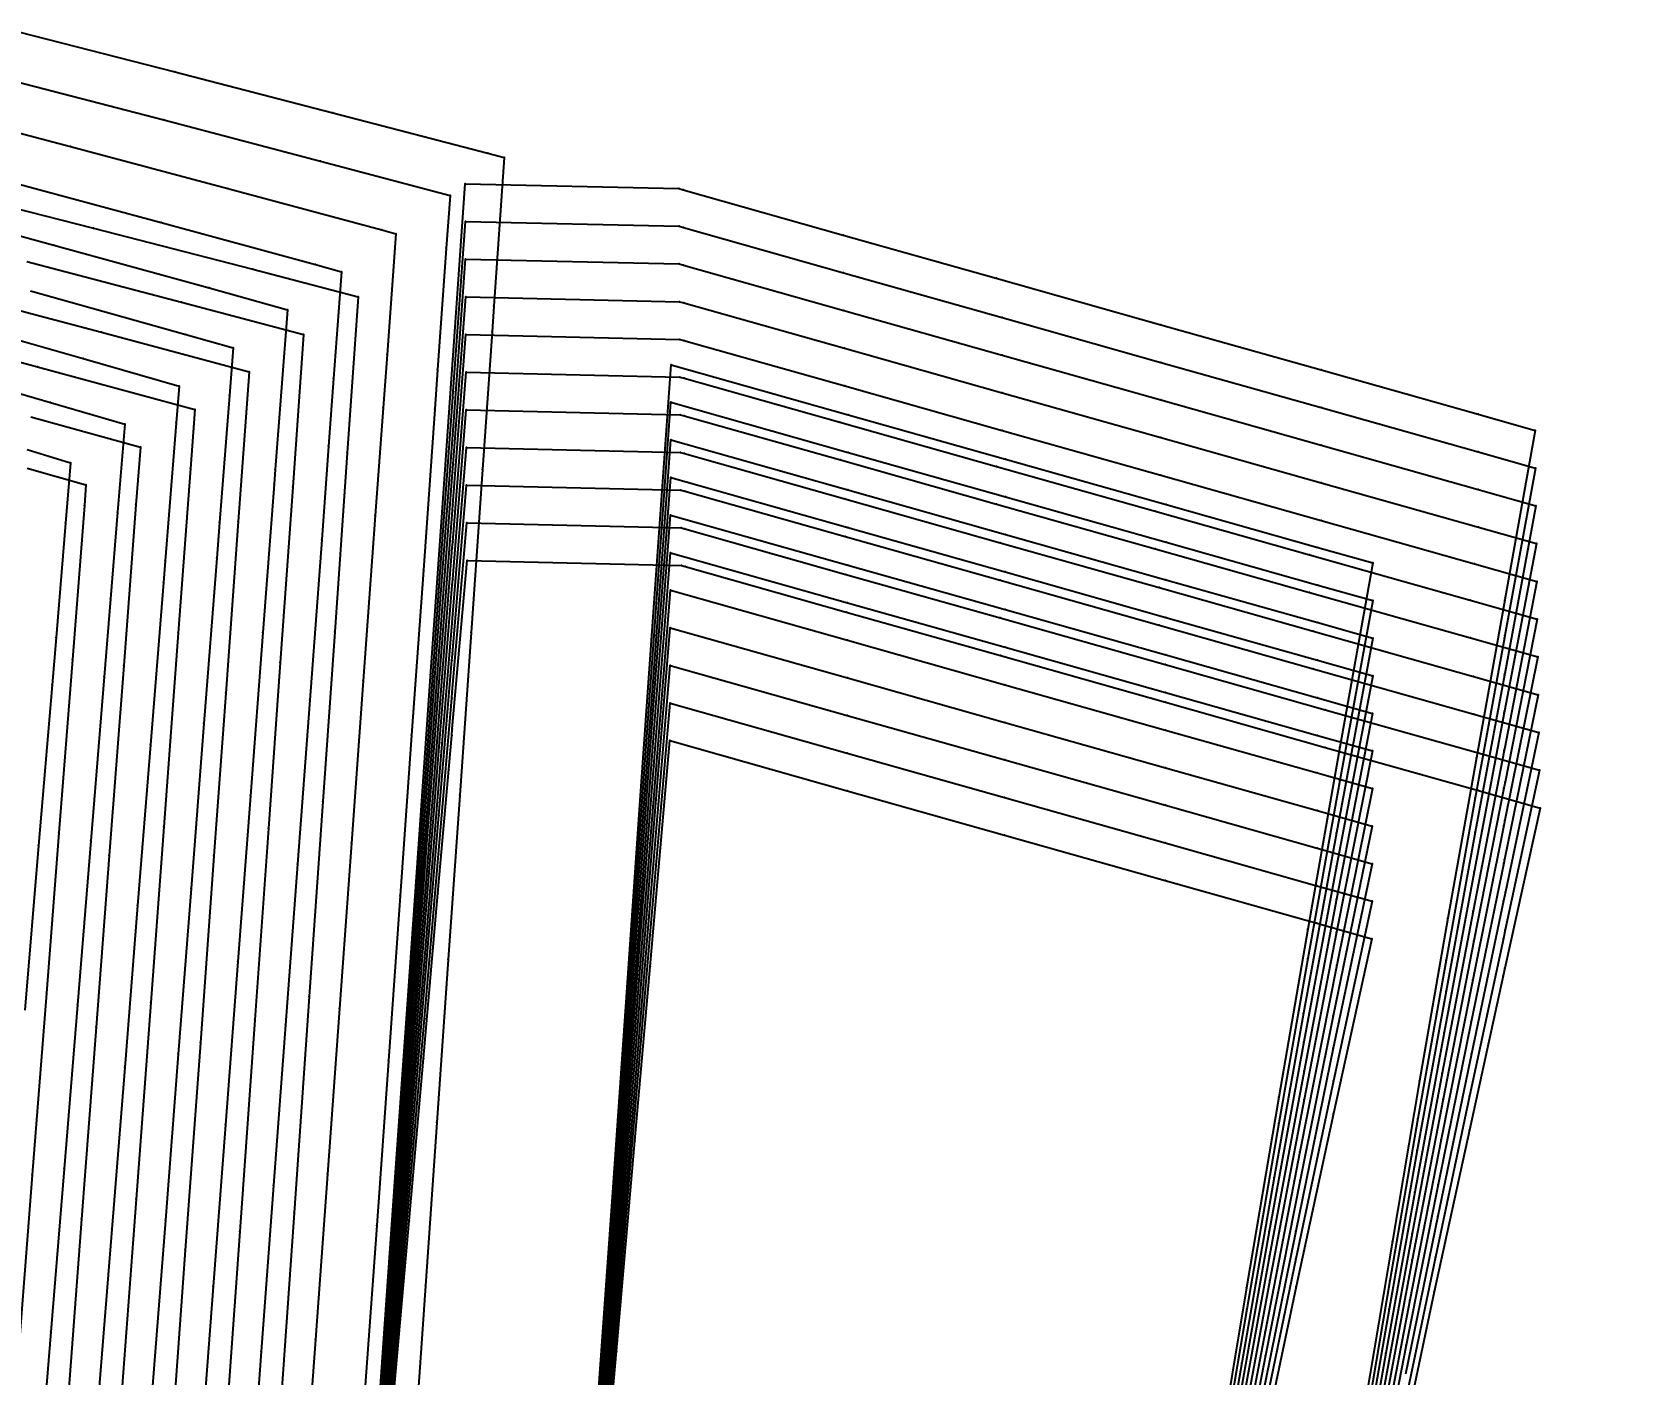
# Model space of a CAD drawing. Extents: x -2408 to 1029, y -526 to 2095.
# Drawn here: x -88.6 to 60.2, y -267 to -141.9 of the extents above; entities that cross this region are included whole.
import ezdxf

# ---------------------------------------------------------------- set-up
doc = ezdxf.new("R2010")
doc.units = 0

# ---------------------------------------------------------------- blocks, each defined once
blk = doc.blocks.new(' -30')
at = {"layer": '1'}
blk.add_lwpolyline([(-47.835445, -95.310271), (-46.482034, -79.888139), (-45.152162, -64.734236), (-43.79875, -49.312103), (-42.510219, -34.62929), (-42.453512, -33.983098), (-41.078372, -18.313364), (-21.078281, -18.77474), (-20.729411, -18.873252), (-5.712415, -23.113672), (8.657846, -27.17147), (24.045724, -31.516618), (38.944717, -35.723718), (53.244892, -39.761726), (58.995695, -41.385608), (55.712284, -56.319043), (55.553718, -57.041411), (52.400647, -71.40551), (49.123976, -86.499545), (45.992353, -101.231531)], dxfattribs=at)
at = {"layer": '14'}
blk.add_lwpolyline([(-28.588957, -108.432862), (-27.148019, -92.013359), (-25.428021, -72.413963), (-24.001278, -56.156209), (-22.153337, -35.098901), (-22.153361, -35.098894), (-22.153337, -35.098901), (-5.634128, -39.763508), (9.044638, -43.908421), (24.023077, -48.137954), (38.173427, -52.133656), (43.310251, -53.584166), (43.310251, -53.584166), (39.721505, -69.858313), (36.244112, -85.989497), (32.995529, -101.350815)], dxfattribs=at)
at = {"layer": '2'}
for p in [(-41.078372, -18.313364), (-21.078281, -18.77474), (-22.153361, -35.098894), (58.995695, -41.385608), (43.310251, -53.584166)]:
    blk.add_point(p, dxfattribs=at)
at = {"layer": '3'}
for p in [(-20.729411, -18.873252), (-5.712415, -23.113672), (8.657846, -27.17147), (24.045724, -31.516618), (-42.453512, -33.983098), (-42.510219, -34.62929), (-22.153337, -35.098901), (-22.153337, -35.098901), (38.944717, -35.723718), (-5.634128, -39.763508), (53.244892, -39.761726), (9.044638, -43.908421), (24.023077, -48.137954), (-43.79875, -49.312103), (38.173427, -52.133656), (43.310251, -53.584166), (-24.001278, -56.156209), (55.712284, -56.319043), (55.553718, -57.041411), (-45.152162, -64.734236), (39.721505, -69.858313), (-25.428021, -72.413963), (52.400647, -71.40551), (-46.482034, -79.888139), (36.244112, -85.989497), (49.123976, -86.499545), (-27.148019, -92.013359)]:
    blk.add_point(p, dxfattribs=at)
at = {"layer": '4'}
for p in [(-20.729411, -18.873252), (-42.510219, -34.62929), (-22.153337, -35.098901), (-22.153337, -35.098901), (43.310251, -53.584166), (55.553718, -57.041411)]:
    blk.add_point(p, dxfattribs=at)
blk = doc.blocks.new(' -31')
at = {"layer": '1'}
blk.add_lwpolyline([(-48.955041, -106.593432), (-47.651656, -91.37302), (-46.340662, -76.063769), (-45.050275, -60.995155), (-43.739282, -45.685904), (-42.492294, -31.124077), (-42.445113, -30.573126), (-41.094108, -14.796619), (-21.104579, -15.257857), (-20.747859, -15.358585), (-5.757848, -19.591386), (8.653214, -23.660706), (24.034585, -28.004016), (38.941121, -32.213245), (53.228509, -36.247642), (58.940167, -37.86047), (55.740627, -52.753525), (55.572562, -53.537273), (52.414447, -68.264418), (49.233438, -83.265534), (46.084742, -98.431307)], dxfattribs=at)
at = {"layer": '14'}
blk.add_lwpolyline([(-28.582067, -106.843302), (-27.139269, -89.994898), (-25.417053, -69.883554), (-23.98847, -53.201133), (-22.13814, -31.593735), (-22.138169, -31.593728), (-22.13814, -31.593735), (-5.618935, -36.258343), (9.059831, -40.403255), (24.03827, -44.632788), (38.188618, -48.628489), (43.325438, -50.078998), (43.325438, -50.078998), (39.718999, -66.82011), (36.22627, -83.413758), (32.964816, -99.215163)], dxfattribs=at)
at = {"layer": '2'}
for p in [(-41.094108, -14.796619), (-21.104579, -15.257857), (-22.138169, -31.593728), (58.940167, -37.86047), (43.325438, -50.078998)]:
    blk.add_point(p, dxfattribs=at)
at = {"layer": '3'}
for p in [(-20.747859, -15.358585), (-5.757848, -19.591386), (8.653214, -23.660706), (24.034585, -28.004016), (-42.492294, -31.124077), (-42.445113, -30.573126), (-22.13814, -31.593735), (-22.13814, -31.593735), (38.941121, -32.213245), (-5.618935, -36.258343), (53.228509, -36.247642), (9.059831, -40.403255), (-43.739282, -45.685904), (24.03827, -44.632788), (38.188618, -48.628489), (43.325438, -50.078998), (-23.98847, -53.201133), (55.572562, -53.537273), (55.740627, -52.753525), (-45.050275, -60.995155), (39.718999, -66.82011), (52.414447, -68.264418), (-25.417053, -69.883554), (-46.340662, -76.063769), (49.233438, -83.265534), (36.22627, -83.413758), (-27.139269, -89.994898), (-47.651656, -91.37302)]:
    blk.add_point(p, dxfattribs=at)
at = {"layer": '4'}
for p in [(-20.747859, -15.358585), (-42.492294, -31.124077), (-22.13814, -31.593735), (-22.13814, -31.593735), (43.325438, -50.078998), (55.572562, -53.537273)]:
    blk.add_point(p, dxfattribs=at)
blk = doc.blocks.new(' -32')
at = {"layer": '1'}
for points in [[(-82.101447, -7.95839), (-78.031497, -9.179074), (-78.50238, -14.810662), (-79.394584, -25.481079), (-79.764401, -29.903954), (-81.016344, -44.87671), (-82.300844, -60.238827)], [(-48.793116, -103.185054), (-47.51648, -87.917185), (-46.235867, -72.60176), (-44.95923, -57.333887), (-43.682595, -42.066017), (-42.474728, -27.620564), (-42.424806, -27.023545), (-41.108546, -11.281784), (-21.130092, -11.741196), (-20.764675, -11.844381), (-5.801602, -16.069574), (8.650107, -20.150372), (23.476521, -24.336977), (37.841183, -28.393194), (52.819822, -32.622784), (58.888459, -34.336414), (55.768012, -49.19112), (55.591455, -50.033154), (52.598794, -64.305917), (49.461769, -79.427373), (46.462076, -94.182575)]]:
    blk.add_lwpolyline(points, dxfattribs=at)
at = {"layer": '14'}
blk.add_lwpolyline([(-28.081377, -99.34813), (-26.675634, -82.536219), (-25.018216, -62.714404), (-23.672104, -46.615646), (-22.122946, -28.08857), (-22.122979, -28.08856), (-22.122946, -28.08857), (-5.603746, -32.753174), (9.075025, -36.898088), (24.053459, -41.12762), (38.203814, -45.123322), (43.340631, -46.57383), (43.340631, -46.57383), (39.716495, -63.781912), (36.20843, -80.83803), (32.934106, -97.079513)], dxfattribs=at)
at = {"layer": '2'}
for p in [(-78.031497, -9.179074), (-41.108546, -11.281784), (-21.130092, -11.741196), (-22.122979, -28.08856), (58.888459, -34.336414), (43.340631, -46.57383)]:
    blk.add_point(p, dxfattribs=at)
at = {"layer": '3'}
for p in [(-20.764675, -11.844381), (-78.50238, -14.810662), (-5.801602, -16.069574), (8.650107, -20.150372), (23.476521, -24.336977), (-79.394584, -25.481079), (-42.474728, -27.620564), (-42.424806, -27.023545), (-22.122946, -28.08857), (-22.122946, -28.08857), (37.841183, -28.393194), (-79.764401, -29.903954), (52.819822, -32.622784), (-5.603746, -32.753174), (9.075025, -36.898088), (24.053459, -41.12762), (-43.682595, -42.066017), (-81.016344, -44.87671), (38.203814, -45.123322), (-23.672104, -46.615646), (43.340631, -46.57383), (55.591455, -50.033154), (55.768012, -49.19112), (-44.95923, -57.333887), (-25.018216, -62.714404), (39.716495, -63.781912), (52.598794, -64.305917), (-46.235867, -72.60176), (49.461769, -79.427373), (36.20843, -80.83803), (-26.675634, -82.536219), (-47.51648, -87.917185)]:
    blk.add_point(p, dxfattribs=at)
at = {"layer": '4'}
for p in [(-20.764675, -11.844381), (-79.394584, -25.481079), (-42.474728, -27.620564), (-22.122946, -28.08857), (-22.122946, -28.08857), (43.340631, -46.57383), (55.591455, -50.033154)]:
    blk.add_point(p, dxfattribs=at)
blk = doc.blocks.new(' -33')
at = {"layer": '1'}
for points in [[(-94.335764, 0.633618), (-79.912132, -3.565036), (-72.972422, -5.592347), (-73.642453, -13.804576), (-74.301767, -21.885448), (-74.894288, -29.14766), (-76.143204, -44.454995), (-77.389806, -59.733966), (-78.638722, -75.041301), (-79.876797, -90.215755), (-81.125714, -105.523093), (-82.386395, -120.974604)], [(-48.579557, -99.056469), (-47.358103, -84.105153), (-46.103202, -68.744428), (-44.880903, -53.782761), (-43.626002, -38.422039), (-42.457247, -24.115763), (-42.390193, -23.295006), (-41.121578, -7.766425), (-21.152878, -8.225306), (-20.779974, -8.330604), (-5.841302, -12.548908), (8.648424, -16.64044), (23.46968, -20.825588), (37.840776, -24.883623), (52.80864, -29.11017), (58.841658, -30.813742), (55.679249, -46.192159), (55.610127, -46.528969), (52.572679, -61.329043), (49.499846, -76.472752), (46.518623, -91.477443), (43.569155, -106.645737)]]:
    blk.add_lwpolyline(points, dxfattribs=at)
at = {"layer": '14'}
blk.add_lwpolyline([(-28.073854, -97.61197), (-26.666302, -80.382715), (-25.006752, -60.068841), (-23.658908, -43.570445), (-22.107754, -24.583404), (-22.10779, -24.583392), (-22.107754, -24.583404), (-5.588556, -29.248006), (9.09021, -33.392919), (24.068649, -37.622451), (38.218999, -41.618152), (43.355823, -43.068662), (43.355823, -43.068662), (39.713993, -60.743711), (36.625294, -76.080855), (33.396441, -92.420466), (30.344342, -108.168777)], dxfattribs=at)
at = {"layer": '2'}
for p in [(-72.972422, -5.592347), (-41.121578, -7.766425), (-21.152878, -8.225306), (-22.10779, -24.583392), (58.841658, -30.813742), (43.355823, -43.068662)]:
    blk.add_point(p, dxfattribs=at)
at = {"layer": '3'}
for p in [(-79.912132, -3.565036), (-20.779974, -8.330604), (-5.841302, -12.548908), (-73.642453, -13.804576), (8.648424, -16.64044), (23.46968, -20.825588), (-74.301767, -21.885448), (-42.390193, -23.295006), (-42.457247, -24.115763), (-22.107754, -24.583404), (-22.107754, -24.583404), (37.840776, -24.883623), (-74.894288, -29.14766), (-5.588556, -29.248006), (52.80864, -29.11017), (9.09021, -33.392919), (-43.626002, -38.422039), (24.068649, -37.622451), (38.218999, -41.618152), (43.355823, -43.068662), (-76.143204, -44.454995), (-23.658908, -43.570445), (55.610127, -46.528969), (55.679249, -46.192159), (-44.880903, -53.782761), (-77.389806, -59.733966), (-25.006752, -60.068841), (39.713993, -60.743711), (52.572679, -61.329043), (-46.103202, -68.744428), (-78.638722, -75.041301), (36.625294, -76.080855), (49.499846, -76.472752), (-26.666302, -80.382715), (-47.358103, -84.105153), (-79.876797, -90.215755), (46.518623, -91.477443), (33.396441, -92.420466)]:
    blk.add_point(p, dxfattribs=at)
at = {"layer": '4'}
for p in [(-20.779974, -8.330604), (-74.301767, -21.885448), (-42.457247, -24.115763), (-22.107754, -24.583404), (-22.107754, -24.583404), (43.355823, -43.068662), (55.610127, -46.528969)]:
    blk.add_point(p, dxfattribs=at)
blk = doc.blocks.new(' -34')
at = {"layer": '1'}
for points in [[(-91.232749, 4.641605), (-76.868019, 0.532126), (-67.915287, -2.042958), (-68.188204, -5.468989), (-69.212694, -18.329846), (-69.374587, -20.362122), (-70.578881, -35.480094), (-71.772223, -50.460561), (-72.976516, -65.578514), (-74.177396, -80.653612), (-75.381691, -95.771584), (-76.585986, -110.889557), (-77.81009, -126.256203), (-79.014386, -141.374175), (-80.260207, -157.013433), (-81.44017, -171.825955), (-82.644465, -186.943925)], [(-48.490324, -96.367776), (-47.296939, -81.425406), (-46.051128, -65.82661), (-44.857406, -50.88001), (-43.611595, -35.281215), (-42.440019, -20.611899), (-42.394751, -20.045115), (-41.133461, -4.252506), (-21.17378, -4.709947), (-20.79386, -4.817227), (-6.241562, -8.926429), (8.313027, -13.036277), (23.129162, -17.219979), (37.506632, -21.279813), (52.510825, -25.516618), (58.796878, -27.291641), (55.731482, -42.51563), (55.629144, -43.024883), (52.73952, -57.404285), (49.778041, -72.298983), (46.85886, -87.280642), (44.014208, -102.198145)]]:
    blk.add_lwpolyline(points, dxfattribs=at)
at = {"layer": '14'}
blk.add_lwpolyline([(-28.066328, -95.875805), (-26.656968, -78.229211), (-24.995285, -57.423283), (-23.645709, -40.525248), (-22.092559, -21.078238), (-22.092597, -21.078227), (-22.092559, -21.078238), (-5.573364, -25.742841), (9.105403, -29.887754), (24.083841, -34.117287), (38.234189, -38.112988), (43.37101, -39.563496), (43.37101, -39.563496), (40.044639, -56.033036), (36.609257, -73.447561), (33.367567, -90.218267), (30.304626, -106.381818)], dxfattribs=at)
at = {"layer": '2'}
for p in [(-67.915287, -2.042958), (-41.133461, -4.252506), (-21.17378, -4.709947), (-22.092597, -21.078227), (58.796878, -27.291641), (43.37101, -39.563496)]:
    blk.add_point(p, dxfattribs=at)
at = {"layer": '3'}
for p in [(-76.868019, 0.532126), (-68.188204, -5.468989), (-20.79386, -4.817227), (-6.241562, -8.926429), (8.313027, -13.036277), (23.129162, -17.219979), (-69.212694, -18.329846), (-69.374587, -20.362122), (-42.440019, -20.611899), (-42.394751, -20.045115), (-22.092559, -21.078238), (-22.092559, -21.078238), (37.506632, -21.279813), (-5.573364, -25.742841), (52.510825, -25.516618), (9.105403, -29.887754), (24.083841, -34.117287), (-70.578881, -35.480094), (-43.611595, -35.281215), (38.234189, -38.112988), (43.37101, -39.563496), (-23.645709, -40.525248), (55.629144, -43.024883), (55.731482, -42.51563), (-71.772223, -50.460561), (-44.857406, -50.88001), (40.044639, -56.033036), (-24.995285, -57.423283), (52.73952, -57.404285), (-72.976516, -65.578514), (-46.051128, -65.82661), (49.778041, -72.298983), (36.609257, -73.447561), (-26.656968, -78.229211), (-74.177396, -80.653612), (-47.296939, -81.425406), (46.85886, -87.280642), (33.367567, -90.218267)]:
    blk.add_point(p, dxfattribs=at)
at = {"layer": '4'}
for p in [(-20.79386, -4.817227), (-69.212694, -18.329846), (-42.440019, -20.611899), (-22.092559, -21.078238), (-22.092559, -21.078238), (43.37101, -39.563496), (55.629144, -43.024883)]:
    blk.add_point(p, dxfattribs=at)
blk = doc.blocks.new(' -35')
at = {"layer": '1'}
for points in [[(-81.752046, 6.842978), (-67.285735, 2.772112), (-62.856021, 1.519655), (-63.201218, -2.916223), (-64.12292, -14.76037), (-64.380611, -18.071752), (-65.582125, -33.511541), (-66.778436, -48.88447), (-67.97995, -64.324258), (-69.184953, -79.808849), (-70.386468, -95.248639), (-71.587984, -110.688429), (-72.775354, -125.946444), (-73.976868, -141.386232), (-75.178382, -156.82602), (-76.363233, -172.051669), (-77.564748, -187.491468), (-78.762193, -202.878946), (-79.963709, -218.318738), (-81.165225, -233.758529), (-82.363927, -249.162179)], [(-49.489065, -107.559232), (-48.310904, -92.47795), (-47.133816, -77.410409), (-45.915028, -61.809078), (-44.773956, -47.202583), (-43.555167, -31.601251), (-42.422895, -17.107345), (-42.381818, -16.581568), (-41.144147, -0.738535), (-21.192384, -1.195237), (-20.806429, -1.304221), (-6.275192, -5.407475), (8.313011, -9.526815), (23.124378, -13.709171), (37.507786, -17.770683), (52.502326, -22.004762), (58.756061, -23.770659), (55.756293, -38.971197), (55.648026, -39.520757), (52.844687, -53.75072), (49.963104, -68.536078), (47.10185, -83.520919), (44.333822, -98.328026)]]:
    blk.add_lwpolyline(points, dxfattribs=at)
at = {"layer": '14'}
for points in [[(-82.062385, -9.688133), (-76.586919, -11.234261), (-76.587071, -11.236234), (-76.737706, -13.17192), (-77.85645, -27.548072), (-79.11391, -43.706769), (-80.27643, -58.64546), (-81.5946, -75.584309), (-83.039239, -94.148305)], [(-29.577398, -113.578688), (-28.058805, -94.139643), (-26.647636, -76.075707), (-24.98382, -54.777714), (-23.632513, -37.480046), (-22.077365, -17.573072), (-22.077408, -17.573059), (-22.077365, -17.573072), (-5.558174, -22.237673), (9.120592, -26.382586), (24.099031, -30.612118), (38.24938, -34.607819), (43.386202, -36.058328), (43.386202, -36.058328), (40.043662, -52.951803), (37.02161, -68.57567), (33.828265, -85.406051), (30.791464, -101.730565)]]:
    blk.add_lwpolyline(points, dxfattribs=at)
at = {"layer": '2'}
for p in [(-62.856021, 1.519655), (-41.144147, -0.738535), (-21.192384, -1.195237), (-76.586919, -11.234261), (-22.077408, -17.573059), (58.756061, -23.770659), (43.386202, -36.058328)]:
    blk.add_point(p, dxfattribs=at)
at = {"layer": '3'}
for p in [(-67.285735, 2.772112), (-20.806429, -1.304221), (-63.201218, -2.916223), (-6.275192, -5.407475), (8.313011, -9.526815), (-76.587071, -11.236234), (-76.737706, -13.17192), (-64.12292, -14.76037), (23.124378, -13.709171), (-42.422895, -17.107345), (-42.381818, -16.581568), (-22.077365, -17.573072), (-22.077365, -17.573072), (37.507786, -17.770683), (-64.380611, -18.071752), (-5.558174, -22.237673), (52.502326, -22.004762), (9.120592, -26.382586), (-77.85645, -27.548072), (24.099031, -30.612118), (-43.555167, -31.601251), (-65.582125, -33.511541), (38.24938, -34.607819), (43.386202, -36.058328), (-23.632513, -37.480046), (55.648026, -39.520757), (55.756293, -38.971197), (-79.11391, -43.706769), (-44.773956, -47.202583), (-66.778436, -48.88447), (40.043662, -52.951803), (-24.98382, -54.777714), (52.844687, -53.75072), (-80.27643, -58.64546), (-45.915028, -61.809078), (-67.97995, -64.324258), (37.02161, -68.57567), (49.963104, -68.536078), (-81.5946, -75.584309), (-26.647636, -76.075707), (-47.133816, -77.410409), (-69.184953, -79.808849), (47.10185, -83.520919), (33.828265, -85.406051), (-48.310904, -92.47795), (-28.058805, -94.139643)]:
    blk.add_point(p, dxfattribs=at)
at = {"layer": '4'}
for p in [(-20.806429, -1.304221), (-76.587071, -11.236234), (-64.12292, -14.76037), (-42.422895, -17.107345), (-22.077365, -17.573072), (-22.077365, -17.573072), (43.386202, -36.058328), (55.648026, -39.520757)]:
    blk.add_point(p, dxfattribs=at)
blk = doc.blocks.new(' -36')
at = {"layer": '1'}
for points in [[(-94.088406, 15.084067), (-79.591954, 11.112604), (-65.104042, 7.109947), (-57.795992, 5.079436), (-58.927819, -9.800866), (-59.033508, -11.190376), (-60.085321, -25.018729), (-61.242823, -40.236593), (-62.418501, -55.693406), (-63.576003, -70.91127), (-64.722561, -85.98524), (-65.880064, -101.203124), (-67.037566, -116.420989), (-68.210904, -131.84705), (-69.368407, -147.064914), (-70.52591, -162.282796), (-71.699247, -177.708834), (-72.85675, -192.926705)], [(-49.42689, -105.434828), (-48.246445, -89.995), (-47.084343, -74.795094), (-45.863193, -58.822854), (-44.721266, -43.886838), (-43.54082, -28.447007), (-42.405849, -13.601936), (-42.368159, -13.108987), (-41.15366, 2.776274), (-21.2111, 2.319504), (-20.817771, 2.208438), (-5.822601, -2.025819), (8.862349, -6.172478), (23.669394, -10.353613), (38.606196, -14.571389), (52.891967, -18.60533), (58.717227, -20.250237), (55.69191, -35.88689), (55.666862, -36.016622), (52.774807, -50.995878), (49.889371, -66.110893), (47.093293, -81.064029), (44.322403, -96.200531)]]:
    blk.add_lwpolyline(points, dxfattribs=at)
at = {"layer": '14'}
for points in [[(-81.735465, -4.894352), (-71.506915, -7.729061), (-71.507068, -7.731034), (-71.91676, -13.117361), (-73.056221, -28.098031), (-74.402316, -45.795346), (-75.619963, -61.803946), (-76.983531, -79.730988), (-78.46384, -99.192841), (-80.031702, -119.80576), (-81.657932, -141.186068)], [(-29.054833, -105.529608), (-27.566889, -86.067783), (-26.196284, -68.140729), (-24.972356, -52.132153), (-23.619317, -34.434848), (-22.062171, -14.067905), (-22.062218, -14.067892), (-22.062171, -14.067905), (-5.542985, -18.732506), (9.135781, -22.877419), (24.11422, -27.106952), (38.26457, -31.102653), (43.401394, -32.553163), (43.401394, -32.553163), (40.042686, -49.870573), (37.007367, -65.886242), (33.80124, -83.138451), (30.753515, -99.871875)]]:
    blk.add_lwpolyline(points, dxfattribs=at)
at = {"layer": '2'}
for p in [(-57.795992, 5.079436), (-41.15366, 2.776274), (-21.2111, 2.319504), (-71.506915, -7.729061), (-22.062218, -14.067892), (58.717227, -20.250237), (43.401394, -32.553163)]:
    blk.add_point(p, dxfattribs=at)
at = {"layer": '3'}
for p in [(-79.591954, 11.112604), (-65.104042, 7.109947), (-20.817771, 2.208438), (-5.822601, -2.025819), (8.862349, -6.172478), (-71.507068, -7.731034), (-58.927819, -9.800866), (23.669394, -10.353613), (-59.033508, -11.190376), (-71.91676, -13.117361), (-42.368159, -13.108987), (-42.405849, -13.601936), (-22.062171, -14.067905), (-22.062171, -14.067905), (38.606196, -14.571389), (-5.542985, -18.732506), (52.891967, -18.60533), (9.135781, -22.877419), (-60.085321, -25.018729), (-73.056221, -28.098031), (24.11422, -27.106952), (-43.54082, -28.447007), (38.26457, -31.102653), (43.401394, -32.553163), (-23.619317, -34.434848), (55.666862, -36.016622), (55.69191, -35.88689), (-61.242823, -40.236593), (-44.721266, -43.886838), (-74.402316, -45.795346), (40.042686, -49.870573), (52.774807, -50.995878), (-24.972356, -52.132153), (-62.418501, -55.693406), (-45.863193, -58.822854), (-75.619963, -61.803946), (37.007367, -65.886242), (49.889371, -66.110893), (-26.196284, -68.140729), (-63.576003, -70.91127), (-47.084343, -74.795094), (-76.983531, -79.730988), (47.093293, -81.064029), (33.80124, -83.138451), (-64.722561, -85.98524), (-27.566889, -86.067783), (-48.246445, -89.995)]:
    blk.add_point(p, dxfattribs=at)
at = {"layer": '4'}
for p in [(-20.817771, 2.208438), (-71.507068, -7.731034), (-59.033508, -11.190376), (-42.405849, -13.601936), (-22.062171, -14.067905), (-22.062171, -14.067905), (43.401394, -32.553163), (55.666862, -36.016622)]:
    blk.add_point(p, dxfattribs=at)
blk = doc.blocks.new(' -37')
at = {"layer": '1'}
for points in [[(-84.067001, 17.145283), (-69.550435, 13.216191), (-55.157391, 9.284274), (-52.736483, 8.619892), (-53.476561, -1.329734), (-53.944831, -7.625204), (-54.594904, -16.364777), (-55.708602, -31.337396), (-56.846135, -46.630441), (-57.959834, -61.60306), (-59.073531, -76.575659), (-60.22429, -92.046513), (-61.337987, -107.019113), (-62.474733, -122.301583), (-63.588432, -137.274201), (-64.70213, -152.2468), (-65.838876, -167.529269), (-66.952574, -182.501879), (-68.066272, -197.474488)], [(-49.118816, -99.993788), (-47.979797, -84.778843), (-46.856502, -69.773948), (-45.731105, -54.740979), (-44.607811, -39.736089), (-43.479664, -24.666378), (-42.388992, -10.097288), (-42.331442, -9.328492), (-41.162224, 6.289848), (-21.22803, 5.833741), (-20.827963, 5.720772), (-5.85377, 1.492438), (8.863781, -2.663426), (23.666695, -6.843395), (38.608525, -11.06259), (53.271332, -15.202996), (58.681045, -16.730562), (55.715305, -32.356891), (55.68583, -32.512519), (52.88021, -47.327234), (50.074734, -62.303112), (47.338859, -77.203698), (44.64328, -92.199798), (41.986578, -107.255889)]]:
    blk.add_lwpolyline(points, dxfattribs=at)
at = {"layer": '14'}
for points in [[(-95.561064, 3.658999), (-81.108726, -0.227481), (-66.426916, -4.223861), (-66.427064, -4.225836), (-66.836761, -9.73384), (-67.976222, -25.052798), (-69.322315, -43.149747), (-70.539962, -59.519846), (-71.903532, -77.851743), (-73.383839, -97.753059), (-74.951701, -118.831471), (-76.577931, -140.694582), (-78.233347, -162.950072), (-79.888761, -185.205543), (-81.514992, -207.068673), (-83.082854, -228.147085)], [(-29.048593, -104.089861), (-27.558744, -84.188556), (-26.186385, -65.856678), (-24.96089, -49.486595), (-23.606118, -31.389651), (-22.046978, -10.562739), (-22.047026, -10.562725), (-22.046978, -10.562739), (-5.527792, -15.22734), (9.150974, -19.372252), (24.129413, -23.601785), (38.279761, -27.597486), (43.416581, -29.047995), (43.416581, -29.047995), (40.041705, -46.789342), (36.993118, -63.196825), (33.774211, -80.870858), (30.715561, -98.013203)]]:
    blk.add_lwpolyline(points, dxfattribs=at)
at = {"layer": '2'}
for p in [(-52.736483, 8.619892), (-41.162224, 6.289848), (-21.22803, 5.833741), (-66.426916, -4.223861), (-22.047026, -10.562725), (58.681045, -16.730562), (43.416581, -29.047995)]:
    blk.add_point(p, dxfattribs=at)
at = {"layer": '3'}
for p in [(-69.550435, 13.216191), (-55.157391, 9.284274), (-20.827963, 5.720772), (-5.85377, 1.492438), (-81.108726, -0.227481), (-53.476561, -1.329734), (8.863781, -2.663426), (-66.427064, -4.225836), (23.666695, -6.843395), (-53.944831, -7.625204), (-66.836761, -9.73384), (-42.388992, -10.097288), (-42.331442, -9.328492), (-22.046978, -10.562739), (-22.046978, -10.562739), (38.608525, -11.06259), (-5.527792, -15.22734), (53.271332, -15.202996), (-54.594904, -16.364777), (9.150974, -19.372252), (24.129413, -23.601785), (-67.976222, -25.052798), (-43.479664, -24.666378), (38.279761, -27.597486), (43.416581, -29.047995), (-55.708602, -31.337396), (-23.606118, -31.389651), (55.68583, -32.512519), (55.715305, -32.356891), (-44.607811, -39.736089), (-69.322315, -43.149747), (-56.846135, -46.630441), (40.041705, -46.789342), (52.88021, -47.327234), (-24.96089, -49.486595), (-45.731105, -54.740979), (-70.539962, -59.519846), (-57.959834, -61.60306), (50.074734, -62.303112), (36.993118, -63.196825), (-26.186385, -65.856678), (-46.856502, -69.773948), (-59.073531, -76.575659), (47.338859, -77.203698), (-71.903532, -77.851743), (33.774211, -80.870858), (-47.979797, -84.778843), (-27.558744, -84.188556), (-60.22429, -92.046513), (44.64328, -92.199798)]:
    blk.add_point(p, dxfattribs=at)
at = {"layer": '4'}
for p in [(-20.827963, 5.720772), (-66.427064, -4.225836), (-53.944831, -7.625204), (-42.388992, -10.097288), (-22.046978, -10.562739), (-22.046978, -10.562739), (43.416581, -29.047995), (55.68583, -32.512519)]:
    blk.add_point(p, dxfattribs=at)
blk = doc.blocks.new(' -38')
at = {"layer": '1'}
for points in [[(-92.617723, 24.150712), (-78.011403, 20.295845), (-63.354442, 16.388885), (-48.96452, 12.521538), (-47.675128, 12.173119), (-48.494272, 0.917298), (-48.857384, -4.072174), (-49.587228, -14.100939), (-50.709849, -29.526795), (-51.811228, -44.66076), (-52.933849, -60.086616), (-54.056117, -75.50762), (-55.178737, -90.933475), (-56.286828, -106.159682), (-57.409448, -121.585519), (-58.532069, -137.011376), (-59.655531, -152.448799), (-60.778149, -167.874637), (-61.897461, -183.255028), (-63.02008, -198.680873)], [(-49.024783, -97.30303), (-47.892343, -81.861652), (-46.767913, -66.529503), (-45.668068, -51.532587), (-44.535628, -36.091211), (-43.432143, -21.044655), (-42.372184, -6.591618), (-42.309999, -5.743686), (-41.169786, 9.803658), (-21.242104, 9.347171), (-20.83708, 9.232803), (-5.881207, 5.009642), (8.865567, 0.845526), (23.66431, -3.333265), (38.611173, -7.553882), (53.264699, -11.691667), (58.647547, -13.211647), (55.738115, -28.828932), (55.704756, -29.008408), (52.984824, -43.641252), (50.259485, -58.458695), (47.585293, -73.286116), (44.965339, -88.122595), (42.393509, -102.952028)]]:
    blk.add_lwpolyline(points, dxfattribs=at)
at = {"layer": '14'}
for points in [[(-89.366108, 6.748489), (-75.134377, 2.979116), (-61.346917, -0.718661), (-61.34706, -0.720636), (-62.361532, -14.660421), (-63.526034, -30.661768), (-64.630184, -45.833818), (-65.899716, -63.278363), (-67.305439, -82.594321), (-68.818176, -103.380733), (-70.408737, -125.236525), (-71.497935, -140.203131), (-72.600103, -155.347952), (-73.706597, -170.552203), (-74.808766, -185.697042), (-76.434997, -208.042974), (-78.002859, -229.586858), (-79.483167, -249.927671), (-80.846736, -268.664389), (-82.064383, -285.395989)], [(-29.042355, -102.650114), (-27.5506, -82.309318), (-26.176487, -63.572616), (-24.949425, -46.84103), (-23.592922, -28.344451), (-22.031784, -7.057573), (-22.031837, -7.057558), (-22.031784, -7.057573), (-5.512603, -11.722172), (9.166163, -15.867085), (24.144602, -20.096617), (38.294951, -24.092318), (43.431773, -25.542827), (43.431773, -25.542827), (40.040729, -43.708109), (36.978875, -60.507395), (34.234742, -75.848798), (31.204347, -93.116177), (28.523666, -108.701411)]]:
    blk.add_lwpolyline(points, dxfattribs=at)
at = {"layer": '2'}
for p in [(-47.675128, 12.173119), (-41.169786, 9.803658), (-21.242104, 9.347171), (-61.346917, -0.718661), (-22.031837, -7.057558), (58.647547, -13.211647), (43.431773, -25.542827)]:
    blk.add_point(p, dxfattribs=at)
at = {"layer": '3'}
for p in [(-78.011403, 20.295845), (-63.354442, 16.388885), (-48.96452, 12.521538), (-20.83708, 9.232803), (-5.881207, 5.009642), (-75.134377, 2.979116), (-48.494272, 0.917298), (8.865567, 0.845526), (-61.34706, -0.720636), (-48.857384, -4.072174), (23.66431, -3.333265), (-42.309999, -5.743686), (-42.372184, -6.591618), (-22.031784, -7.057573), (-22.031784, -7.057573), (38.611173, -7.553882), (-5.512603, -11.722172), (53.264699, -11.691667), (-62.361532, -14.660421), (-49.587228, -14.100939), (9.166163, -15.867085), (24.144602, -20.096617), (-43.432143, -21.044655), (38.294951, -24.092318), (43.431773, -25.542827), (-50.709849, -29.526795), (-23.592922, -28.344451), (55.704756, -29.008408), (55.738115, -28.828932), (-63.526034, -30.661768), (-44.535628, -36.091211), (40.040729, -43.708109), (52.984824, -43.641252), (-64.630184, -45.833818), (-51.811228, -44.66076), (-24.949425, -46.84103), (-45.668068, -51.532587), (50.259485, -58.458695), (-52.933849, -60.086616), (36.978875, -60.507395), (-65.899716, -63.278363), (-26.176487, -63.572616), (-46.767913, -66.529503), (47.585293, -73.286116), (-54.056117, -75.50762), (34.234742, -75.848798), (-67.305439, -82.594321), (-47.892343, -81.861652), (-27.5506, -82.309318), (44.965339, -88.122595), (-55.178737, -90.933475), (31.204347, -93.116177)]:
    blk.add_point(p, dxfattribs=at)
at = {"layer": '4'}
for p in [(-20.83708, 9.232803), (-61.34706, -0.720636), (-48.857384, -4.072174), (-42.372184, -6.591618), (-22.031784, -7.057573), (-22.031784, -7.057573), (43.431773, -25.542827), (55.704756, -29.008408)]:
    blk.add_point(p, dxfattribs=at)
blk = doc.blocks.new(' -39')
at = {"layer": '1'}
for points in [[(-83.933131, 26.58198), (-69.318028, 22.777603), (-54.682206, 18.927006), (-42.612743, 15.729266), (-42.963212, 10.809451), (-43.770657, -0.525268), (-44.031647, -4.189034), (-45.102091, -19.215729), (-46.197597, -34.594239), (-47.26383, -49.561821), (-48.359335, -64.94033), (-49.45484, -80.31884), (-50.549018, -95.678724), (-51.644522, -111.057234), (-52.725251, -126.228312), (-53.820757, -141.606824), (-54.901841, -156.782888), (-55.997346, -172.161399), (-57.078074, -187.332486)], [(-49.97411, -109.078779), (-48.89256, -94.031883), (-47.788067, -78.665805), (-46.693746, -63.441231), (-45.589253, -48.075153), (-44.504522, -32.984016), (-43.400029, -17.617933), (-42.355666, -3.08846), (-42.316668, -2.545855), (-41.176596, 13.315198), (-21.257002, 12.860835), (-20.845187, 12.744548), (-5.908916, 8.526923), (8.869006, 4.354011), (23.664394, 0.176167), (38.615382, -4.045614), (53.260467, -8.181015), (58.617048, -9.693578), (55.759781, -25.305817), (55.723538, -25.504255), (52.998302, -40.426886), (50.267, -55.553389), (47.651943, -70.336328), (45.027809, -85.481846), (42.466879, -100.527354)]]:
    blk.add_lwpolyline(points, dxfattribs=at)
at = {"layer": '14'}
for points in [[(-82.08159, 9.571298), (-67.642121, 5.797392), (-56.266918, 2.786539), (-56.267056, 2.784563), (-57.281533, -11.456452), (-58.446035, -27.803522), (-59.550186, -43.303404), (-60.819717, -61.124854), (-62.225442, -80.858185), (-63.738177, -102.093688), (-64.791704, -116.882931), (-65.871173, -132.036323), (-66.967937, -147.432511), (-68.073349, -162.950088), (-69.178761, -178.467665), (-70.275525, -193.863853), (-71.354995, -209.017263), (-72.922857, -231.026639), (-74.403165, -251.80694), (-75.766733, -270.94848), (-76.98438, -288.041587), (-78.330474, -306.937831), (-79.87936, -328.681183), (-98.14022, -329.574564)], [(-29.036116, -101.210363), (-27.542457, -80.430079), (-26.166589, -61.288554), (-24.937961, -44.195469), (-23.579726, -25.29925), (-22.016592, -3.552407), (-22.016647, -3.552391), (-22.016592, -3.552407), (-5.497414, -8.217005), (9.181352, -12.361918), (24.159791, -16.591451), (38.310141, -20.587152), (43.446965, -22.037661), (43.446965, -22.037661), (40.366849, -38.819312), (37.38976, -55.420508), (34.691014, -70.7531), (31.691209, -88.121501), (29.025229, -103.868366)]]:
    blk.add_lwpolyline(points, dxfattribs=at)
at = {"layer": '2'}
for p in [(-42.612743, 15.729266), (-41.176596, 13.315198), (-21.257002, 12.860835), (-56.266918, 2.786539), (-22.016647, -3.552391), (58.617048, -9.693578), (43.446965, -22.037661)]:
    blk.add_point(p, dxfattribs=at)
at = {"layer": '3'}
for p in [(-69.318028, 22.777603), (-54.682206, 18.927006), (-20.845187, 12.744548), (-42.963212, 10.809451), (-5.908916, 8.526923), (-67.642121, 5.797392), (8.869006, 4.354011), (-56.267056, 2.784563), (23.664394, 0.176167), (-43.770657, -0.525268), (-42.316668, -2.545855), (-44.031647, -4.189034), (-42.355666, -3.08846), (-22.016592, -3.552407), (-22.016592, -3.552407), (38.615382, -4.045614), (-5.497414, -8.217005), (53.260467, -8.181015), (-57.281533, -11.456452), (9.181352, -12.361918), (-43.400029, -17.617933), (24.159791, -16.591451), (-45.102091, -19.215729), (38.310141, -20.587152), (43.446965, -22.037661), (-23.579726, -25.29925), (55.723538, -25.504255), (55.759781, -25.305817), (-58.446035, -27.803522), (-44.504522, -32.984016), (-46.197597, -34.594239), (40.366849, -38.819312), (52.998302, -40.426886), (-59.550186, -43.303404), (-24.937961, -44.195469), (-45.589253, -48.075153), (-47.26383, -49.561821), (37.38976, -55.420508), (50.267, -55.553389), (-60.819717, -61.124854), (-26.166589, -61.288554), (-46.693746, -63.441231), (-48.359335, -64.94033), (34.691014, -70.7531), (47.651943, -70.336328), (-47.788067, -78.665805), (-49.45484, -80.31884), (-62.225442, -80.858185), (-27.542457, -80.430079), (45.027809, -85.481846), (31.691209, -88.121501), (-48.89256, -94.031883)]:
    blk.add_point(p, dxfattribs=at)
at = {"layer": '4'}
for p in [(-20.845187, 12.744548), (-56.267056, 2.784563), (-43.770657, -0.525268), (-42.355666, -3.08846), (-22.016592, -3.552407), (-22.016592, -3.552407), (43.446965, -22.037661), (55.723538, -25.504255)]:
    blk.add_point(p, dxfattribs=at)
blk = doc.blocks.new(' -40')
at = {"layer": '1'}
for points in [[(-82.862198, 30.987694), (-68.278809, 27.254585), (-53.550039, 23.443125), (-39.087748, 19.672215), (-37.550683, 19.269962), (-38.517707, 5.407932), (-38.684304, 3.019825), (-39.580082, -9.820903), (-40.639277, -25.004149), (-41.698473, -40.187415), (-42.767851, -55.516657), (-43.827046, -70.699922), (-44.889935, -85.93614), (-45.949129, -101.119387), (-47.008325, -116.302652), (-48.057029, -131.335525), (-49.116223, -146.518771), (-50.16535, -161.557697), (-51.224546, -176.740962), (-52.273251, -191.773832)], [(-49.808592, -105.563913), (-48.739066, -90.388973), (-47.648785, -74.919554), (-46.579259, -59.744614), (-45.489928, -44.28868), (-44.420403, -29.113739), (-43.343577, -13.83521), (-42.339063, 0.417339), (-42.28069, 1.245523), (-41.18237, 16.828992), (-21.270697, 16.374158), (-20.852349, 16.256027), (-5.935026, 12.043752), (8.324788, 8.017141), (23.664685, 3.685542), (38.619769, -0.537396), (53.256576, -4.670461), (58.587775, -6.175857), (55.781638, -21.781456), (55.742407, -22.000127), (53.102425, -36.714028), (50.451268, -51.651565), (47.813688, -66.815778), (45.266479, -81.771443), (42.768042, -96.702894)]]:
    blk.add_lwpolyline(points, dxfattribs=at)
at = {"layer": '14'}
for points in [[(-90.992695, 16.542447), (-75.862324, 12.689717), (-61.007754, 8.858241), (-51.186919, 6.291739), (-51.187057, 6.289762), (-52.201534, -8.252473), (-53.366035, -24.945265), (-54.470185, -40.772939), (-55.739716, -58.971309), (-57.145441, -79.121963), (-58.658175, -100.806576), (-59.711703, -115.908596), (-60.791174, -131.382505), (-61.887938, -147.104309), (-62.99335, -162.950068), (-64.098761, -178.795828), (-65.195526, -194.517631)], [(-29.029875, -99.770612), (-27.534311, -78.550847), (-26.156689, -59.004492), (-24.926494, -41.549906), (-23.566527, -22.254052), (-22.001398, -0.047241), (-22.001455, -0.047224), (-22.001398, -0.047241), (-5.482221, -4.711839), (9.196545, -8.856752), (24.174984, -13.086285), (38.325332, -17.081986), (43.462152, -18.532494), (43.462152, -18.532494), (40.367347, -35.696871), (37.377281, -52.676448), (34.667677, -68.358352), (31.656846, -86.122264), (28.982064, -102.227541)]]:
    blk.add_lwpolyline(points, dxfattribs=at)
at = {"layer": '2'}
for p in [(-37.550683, 19.269962), (-41.18237, 16.828992), (-21.270697, 16.374158), (-51.186919, 6.291739), (-22.001455, -0.047224), (58.587775, -6.175857), (43.462152, -18.532494)]:
    blk.add_point(p, dxfattribs=at)
at = {"layer": '3'}
for p in [(-68.278809, 27.254585), (-53.550039, 23.443125), (-39.087748, 19.672215), (-20.852349, 16.256027), (-75.862324, 12.689717), (-5.935026, 12.043752), (-61.007754, 8.858241), (8.324788, 8.017141), (-51.187057, 6.289762), (-38.517707, 5.407932), (-38.684304, 3.019825), (23.664685, 3.685542), (-42.339063, 0.417339), (-42.28069, 1.245523), (-22.001398, -0.047241), (-22.001398, -0.047241), (38.619769, -0.537396), (-5.482221, -4.711839), (53.256576, -4.670461), (-52.201534, -8.252473), (9.196545, -8.856752), (-39.580082, -9.820903), (24.174984, -13.086285), (-43.343577, -13.83521), (38.325332, -17.081986), (43.462152, -18.532494), (-23.566527, -22.254052), (55.742407, -22.000127), (55.781638, -21.781456), (-53.366035, -24.945265), (-40.639277, -25.004149), (-44.420403, -29.113739), (40.367347, -35.696871), (53.102425, -36.714028), (-54.470185, -40.772939), (-41.698473, -40.187415), (-24.926494, -41.549906), (-45.489928, -44.28868), (50.451268, -51.651565), (37.377281, -52.676448), (-42.767851, -55.516657), (-55.739716, -58.971309), (-26.156689, -59.004492), (-46.579259, -59.744614), (47.813688, -66.815778), (34.667677, -68.358352), (-43.827046, -70.699922), (-47.648785, -74.919554), (-27.534311, -78.550847), (-57.145441, -79.121963), (45.266479, -81.771443), (-44.889935, -85.93614), (31.656846, -86.122264), (-48.739066, -90.388973)]:
    blk.add_point(p, dxfattribs=at)
at = {"layer": '4'}
for p in [(-20.852349, 16.256027), (-51.187057, 6.289762), (-38.684304, 3.019825), (-42.339063, 0.417339), (-22.001398, -0.047241), (-22.001398, -0.047241), (43.462152, -18.532494), (55.742407, -22.000127)]:
    blk.add_point(p, dxfattribs=at)

msp = doc.modelspace()

# ---------------------------------------------------------------- block references
at = {"layer": '1'}
for name, p in [(' -32', (-6.918598, -172.870121)), (' -38', (-6.951881, -172.870051)), (' -36', (-6.940789, -172.870126)), (' -34', (-6.929678, -172.869999)), (' -39', (-6.957418, -172.869929)), (' -37', (-6.946326, -172.869989)), (' -35', (-6.935229, -172.87)), (' -33', (-6.924133, -172.870029)), (' -31', (-6.913053, -172.870221)), (' -30', (-6.907502, -172.870213)), (' -40', (-6.962963, -172.869906))]:
    msp.add_blockref(name, p, dxfattribs=at)

doc.saveas('drawing.dxf')
